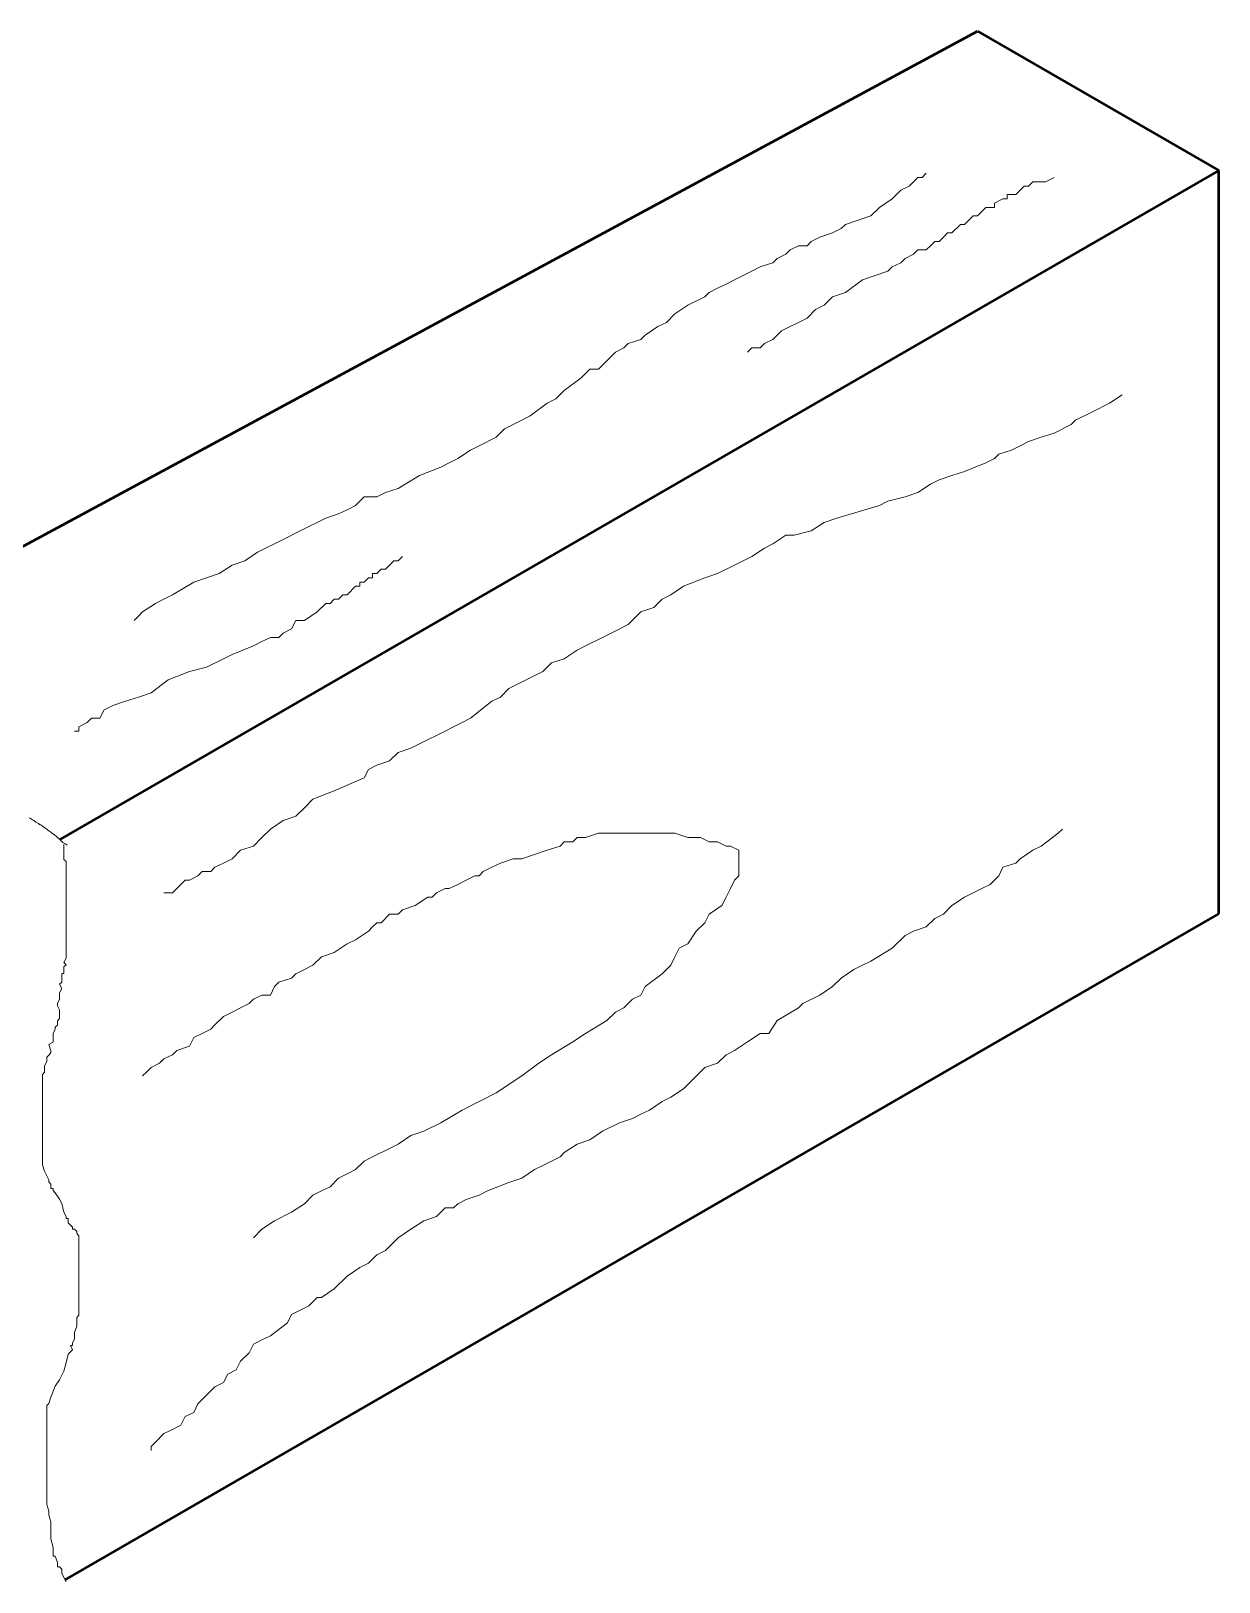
# Model space of a CAD drawing. Header units: millimetres. Extents: x -6.9 to 52, y 0 to 49.
# Drawn here: x 26.41 to 51.96, y 15.63 to 49 of the extents above; entities that cross this region are included whole.
import ezdxf

# ---------------------------------------------------------------- set-up
doc = ezdxf.new("R2010")
doc.units = ezdxf.units.MM
doc.layers.get('0').update_dxf_attribs({"lineweight": 50, "true_color": 0xffffff})
for name, color, linetype, lineweight, true_color in [('layer 1', 7, 'Continuous', 0, 0x000000), ('layer 2', 7, 'Continuous', 0, 0x000000), ('layer 3', 7, 'Continuous', 0, 0x000000)]:
    doc.layers.add(name, color=color, linetype=linetype, lineweight=lineweight, true_color=true_color)

msp = doc.modelspace()

# ---------------------------------------------------------------- linework, layer by layer
for p, q in [((21.078, 35.126), (46.765, 49)), ((46.765, 49), (51.962, 46)), ((51.962, 46), (27.024, 31.602)), ((51.962, 30), (51.962, 46)), ((27.139, 15.669), (51.962, 30))]:
    msp.add_line(p, q)
at = {"layer": 'layer 1'}
for p, q in [((26.372, 32.07), (26.416, 32.043)), ((26.416, 32.043), (26.442, 32.026)), ((26.442, 32.026), (26.469, 32.008)), ((26.469, 32.008), (26.513, 31.973)), ((26.513, 31.973), (26.539, 31.964)), ((26.539, 31.964), (26.565, 31.946)), ((26.565, 31.946), (26.592, 31.929)), ((26.592, 31.929), (26.618, 31.92)), ((26.618, 31.92), (26.636, 31.902)), ((26.636, 31.902), (26.654, 31.893)), ((26.654, 31.893), (26.671, 31.885)), ((26.671, 31.885), (26.715, 31.849)), ((26.715, 31.849), (26.742, 31.832)), ((26.742, 31.832), (26.768, 31.805)), ((26.768, 31.805), (26.803, 31.779)), ((26.803, 31.779), (26.839, 31.752)), ((26.839, 31.752), (26.874, 31.726)), ((26.874, 31.726), (26.909, 31.7)), ((26.909, 31.7), (26.953, 31.664)), ((26.953, 31.664), (27.024, 31.603)), ((27.024, 31.603), (27.094, 31.541)), ((27.094, 31.541), (27.147, 31.506)), ((27.147, 31.506), (27.182, 31.479))]:
    msp.add_line(p, q, dxfattribs=at)
at = {"layer": 'layer 2'}
for p, q in [((27.115, 31.498), (27.115, 31.452)), ((27.115, 31.452), (27.115, 31.406)), ((27.115, 31.406), (27.115, 31.313)), ((27.115, 31.313), (27.115, 31.22)), ((27.115, 31.22), (27.115, 31.174)), ((27.115, 31.174), (27.161, 31.128)), ((27.161, 31.128), (27.161, 31.035)), ((27.161, 31.035), (27.161, 30.989)), ((27.161, 30.989), (27.161, 30.943)), ((27.161, 30.943), (27.161, 30.897)), ((27.161, 30.897), (27.161, 30.85)), ((27.161, 30.85), (27.161, 30.804)), ((27.161, 30.804), (27.161, 30.758)), ((27.161, 30.758), (27.161, 30.711)), ((27.161, 30.711), (27.161, 30.665)), ((27.161, 30.665), (27.161, 30.619)), ((27.161, 30.619), (27.161, 30.573)), ((27.161, 30.573), (27.161, 30.48)), ((27.161, 30.48), (27.161, 30.387)), ((27.161, 30.387), (27.161, 30.341)), ((27.161, 30.341), (27.161, 30.249)), ((27.161, 30.249), (27.161, 30.156)), ((27.161, 30.156), (27.161, 30.11)), ((27.161, 30.11), (27.161, 30.064)), ((27.161, 30.064), (27.161, 29.971)), ((27.161, 29.971), (27.161, 29.925)), ((27.161, 29.925), (27.161, 29.878)), ((27.161, 29.878), (27.161, 29.832)), ((27.161, 29.832), (27.161, 29.786)), ((27.161, 29.786), (27.161, 29.74)), ((27.161, 29.74), (27.161, 29.693)), ((27.161, 29.693), (27.161, 29.647)), ((27.161, 29.647), (27.161, 29.601)), ((27.161, 29.601), (27.161, 29.555)), ((27.161, 29.555), (27.161, 29.508)), ((27.161, 29.508), (27.161, 29.462)), ((27.161, 29.462), (27.161, 29.416)), ((27.161, 29.416), (27.161, 29.369)), ((27.161, 29.046), (27.115, 28.953)), ((27.161, 29.369), (27.161, 29.323)), ((27.161, 29.323), (27.161, 29.277)), ((27.161, 29.277), (27.161, 29.231)), ((27.161, 29.231), (27.161, 29.138)), ((27.161, 29.138), (27.161, 29.092)), ((27.161, 29.092), (27.161, 29.046)), ((27.115, 28.722), (27.069, 28.722)), ((27.069, 28.722), (27.069, 28.675)), ((27.115, 28.953), (27.161, 28.907)), ((27.161, 28.907), (27.115, 28.86)), ((27.115, 28.86), (27.115, 28.814)), ((27.115, 28.814), (27.115, 28.768)), ((27.115, 28.768), (27.115, 28.722)), ((27.069, 28.536), (27.022, 28.49)), ((27.022, 28.49), (27.069, 28.398)), ((27.069, 28.398), (27.022, 28.305)), ((27.069, 28.675), (27.069, 28.629)), ((27.069, 28.629), (27.069, 28.536)), ((27.022, 28.166), (26.976, 28.074)), ((26.976, 28.074), (26.976, 28.027)), ((27.022, 28.305), (27.022, 28.259)), ((27.022, 28.259), (27.022, 28.166)), ((26.976, 28.027), (27.022, 27.935)), ((27.022, 27.75), (26.976, 27.704)), ((26.976, 27.704), (26.976, 27.657)), ((27.022, 27.935), (27.022, 27.842)), ((27.022, 27.842), (27.022, 27.796)), ((27.022, 27.796), (27.022, 27.75)), ((26.93, 27.518), (26.884, 27.426)), ((26.884, 27.426), (26.884, 27.38)), ((26.884, 27.38), (26.884, 27.333)), ((26.976, 27.611), (26.93, 27.565)), ((26.93, 27.565), (26.93, 27.518)), ((26.976, 27.657), (26.976, 27.611)), ((26.884, 27.241), (26.791, 27.194)), ((26.791, 27.194), (26.837, 27.056)), ((26.837, 27.056), (26.837, 27.009)), ((26.884, 27.333), (26.884, 27.241)), ((26.745, 26.824), (26.698, 26.732)), ((26.698, 26.732), (26.698, 26.685)), ((26.791, 26.963), (26.745, 26.917)), ((26.745, 26.917), (26.745, 26.824)), ((26.837, 27.009), (26.791, 26.963)), ((26.698, 26.593), (26.652, 26.547)), ((26.652, 26.547), (26.652, 26.5)), ((26.652, 26.5), (26.652, 26.454)), ((26.652, 26.454), (26.652, 26.408)), ((26.652, 26.408), (26.652, 26.315)), ((26.698, 26.685), (26.698, 26.593)), ((26.652, 26.315), (26.652, 26.223)), ((26.652, 26.223), (26.652, 26.176)), ((26.652, 26.176), (26.652, 26.13)), ((26.652, 26.13), (26.652, 26.084)), ((26.652, 26.084), (26.652, 26.038)), ((26.652, 26.038), (26.652, 25.899)), ((26.652, 25.899), (26.652, 25.806)), ((26.652, 25.806), (26.652, 25.714)), ((26.652, 25.714), (26.652, 25.575)), ((26.652, 25.575), (26.652, 25.436)), ((26.652, 25.436), (26.652, 25.343)), ((26.652, 25.343), (26.652, 25.251)), ((26.652, 25.251), (26.652, 25.205)), ((26.652, 25.205), (26.652, 25.112)), ((26.652, 25.112), (26.652, 25.02)), ((26.652, 25.02), (26.652, 24.973)), ((26.652, 24.973), (26.652, 24.881)), ((26.652, 24.881), (26.652, 24.834)), ((26.652, 24.834), (26.652, 24.788)), ((26.652, 24.788), (26.652, 24.742)), ((26.652, 24.742), (26.652, 24.696)), ((26.652, 24.696), (26.652, 24.649)), ((26.652, 24.649), (26.652, 24.603)), ((26.652, 24.603), (26.698, 24.464)), ((26.698, 24.464), (26.791, 24.279)), ((26.791, 24.279), (26.791, 24.233)), ((26.791, 24.233), (26.837, 24.187)), ((26.837, 24.187), (26.837, 24.14)), ((26.837, 24.14), (26.837, 24.094)), ((26.837, 24.094), (26.884, 24.094)), ((26.884, 24.094), (26.884, 24.048)), ((26.884, 24.048), (26.93, 24.001)), ((26.93, 24.001), (27.022, 23.863)), ((27.022, 23.863), (27.069, 23.77)), ((27.069, 23.77), (27.115, 23.585)), ((27.115, 23.585), (27.161, 23.492)), ((27.161, 23.492), (27.161, 23.446)), ((27.161, 23.446), (27.207, 23.446)), ((27.207, 23.446), (27.207, 23.4)), ((27.207, 23.4), (27.207, 23.354)), ((27.207, 23.354), (27.254, 23.307)), ((27.254, 23.307), (27.3, 23.261)), ((27.3, 23.261), (27.3, 23.215)), ((27.3, 23.215), (27.346, 23.215)), ((27.346, 23.215), (27.393, 23.169)), ((27.393, 23.169), (27.393, 23.122)), ((27.393, 23.122), (27.439, 23.076)), ((27.439, 23.076), (27.439, 22.983)), ((27.439, 22.983), (27.439, 22.891)), ((27.439, 22.891), (27.439, 22.706)), ((27.439, 22.706), (27.439, 22.521)), ((27.439, 22.521), (27.439, 22.382)), ((27.439, 22.382), (27.439, 22.336)), ((27.439, 22.336), (27.439, 22.289)), ((27.439, 22.289), (27.439, 22.243)), ((27.439, 22.243), (27.439, 22.197)), ((27.439, 22.197), (27.439, 22.104)), ((27.439, 22.104), (27.439, 21.965)), ((27.439, 21.965), (27.439, 21.827)), ((27.439, 21.827), (27.439, 21.688)), ((27.439, 21.364), (27.393, 21.317)), ((27.439, 21.688), (27.439, 21.503)), ((27.439, 21.503), (27.439, 21.456)), ((27.439, 21.456), (27.439, 21.364)), ((27.393, 21.132), (27.346, 20.994)), ((27.393, 21.317), (27.393, 21.132)), ((27.3, 20.716), (27.254, 20.716)), ((27.254, 20.716), (27.3, 20.623)), ((27.346, 20.855), (27.3, 20.762)), ((27.3, 20.762), (27.3, 20.716)), ((27.346, 20.994), (27.346, 20.855)), ((27.207, 20.531), (27.161, 20.346)), ((27.3, 20.623), (27.207, 20.531)), ((27.115, 20.161), (27.022, 19.976)), ((27.161, 20.346), (27.115, 20.161)), ((26.93, 19.837), (26.837, 19.605)), ((27.022, 19.976), (26.93, 19.837)), ((26.791, 19.466), (26.745, 19.42)), ((26.745, 19.42), (26.745, 19.328)), ((26.837, 19.605), (26.791, 19.466)), ((26.745, 19.328), (26.745, 19.143)), ((26.745, 19.143), (26.745, 18.957)), ((26.745, 18.957), (26.745, 18.772)), ((26.745, 18.772), (26.745, 18.634)), ((26.745, 18.634), (26.745, 18.402)), ((26.745, 18.402), (26.745, 18.263)), ((26.745, 18.263), (26.745, 18.171)), ((26.745, 18.171), (26.745, 18.078)), ((26.745, 18.078), (26.745, 17.986)), ((26.745, 17.986), (26.745, 17.939)), ((26.745, 17.939), (26.745, 17.801)), ((26.745, 17.801), (26.745, 17.708)), ((26.745, 17.708), (26.745, 17.569)), ((26.745, 17.569), (26.745, 17.43)), ((26.745, 17.43), (26.745, 17.384)), ((26.745, 17.384), (26.745, 17.338)), ((26.745, 17.338), (26.745, 17.292)), ((26.745, 17.292), (26.791, 17.153)), ((26.791, 17.153), (26.791, 17.06)), ((26.791, 17.06), (26.837, 16.921)), ((26.837, 16.921), (26.837, 16.829)), ((26.837, 16.829), (26.837, 16.69)), ((26.837, 16.69), (26.837, 16.551)), ((26.837, 16.551), (26.884, 16.366)), ((26.884, 16.366), (26.884, 16.227)), ((26.884, 16.227), (26.884, 16.181)), ((26.884, 16.181), (26.93, 16.181)), ((26.93, 16.181), (26.976, 16.042)), ((26.976, 16.042), (26.976, 15.996)), ((26.976, 15.996), (26.976, 15.95)), ((26.976, 15.95), (27.022, 15.95)), ((27.022, 15.95), (27.069, 15.903)), ((27.069, 15.903), (27.069, 15.857)), ((27.069, 15.857), (27.069, 15.811)), ((27.069, 15.811), (27.161, 15.626))]:
    msp.add_line(p, q, dxfattribs=at)
at = {"layer": 'layer 3'}
for p, q in [((45.3, 45.663), (45.483, 45.847)), ((45.483, 45.847), (45.574, 45.847)), ((45.574, 45.847), (45.666, 45.938)), ((47.865, 45.663), (47.957, 45.755)), ((47.957, 45.755), (48.048, 45.755)), ((48.048, 45.755), (48.14, 45.755)), ((48.14, 45.755), (48.232, 45.755)), ((48.232, 45.755), (48.415, 45.847)), ((44.933, 45.388), (45.116, 45.572)), ((45.116, 45.572), (45.3, 45.663)), ((47.407, 45.388), (47.407, 45.48)), ((47.407, 45.48), (47.59, 45.48)), ((47.59, 45.48), (47.682, 45.572)), ((47.682, 45.572), (47.773, 45.663)), ((47.773, 45.663), (47.865, 45.663)), ((44.475, 45.022), (44.658, 45.205)), ((44.658, 45.205), (44.933, 45.388)), ((46.766, 45.022), (46.857, 45.114)), ((46.857, 45.114), (46.949, 45.205)), ((46.949, 45.205), (47.132, 45.205)), ((47.132, 45.297), (47.315, 45.388)), ((47.132, 45.205), (47.132, 45.297)), ((47.315, 45.388), (47.407, 45.388)), ((43.65, 44.656), (43.834, 44.747)), ((43.834, 44.747), (43.925, 44.839)), ((43.925, 44.839), (44.2, 44.93)), ((44.2, 44.93), (44.475, 45.022)), ((46.216, 44.656), (46.399, 44.839)), ((46.399, 44.839), (46.491, 44.839)), ((46.491, 44.839), (46.582, 44.93)), ((46.582, 44.93), (46.674, 45.022)), ((46.674, 45.022), (46.766, 45.022)), ((43.101, 44.381), (43.192, 44.472)), ((43.192, 44.472), (43.376, 44.564)), ((43.376, 44.564), (43.65, 44.656)), ((45.758, 44.381), (45.849, 44.472)), ((45.849, 44.472), (45.941, 44.472)), ((45.941, 44.472), (46.033, 44.564)), ((46.033, 44.564), (46.124, 44.656)), ((46.124, 44.656), (46.216, 44.656)), ((42.368, 44.014), (42.459, 44.106)), ((42.459, 44.106), (42.643, 44.197)), ((42.643, 44.197), (42.734, 44.289)), ((42.734, 44.289), (42.917, 44.381)), ((42.917, 44.381), (43.101, 44.381)), ((45.116, 44.014), (45.208, 44.106)), ((45.208, 44.106), (45.391, 44.197)), ((45.391, 44.197), (45.483, 44.289)), ((45.483, 44.289), (45.666, 44.289)), ((45.666, 44.289), (45.758, 44.381)), ((41.543, 43.648), (41.726, 43.739)), ((41.726, 43.739), (41.91, 43.831)), ((41.91, 43.831), (42.093, 43.923)), ((42.093, 43.923), (42.368, 44.014)), ((44.292, 43.648), (44.567, 43.739)), ((44.567, 43.739), (44.842, 43.831)), ((44.842, 43.831), (44.933, 43.923)), ((44.933, 43.923), (45.116, 44.014)), ((40.993, 43.373), (41.177, 43.464)), ((41.177, 43.464), (41.36, 43.556)), ((41.36, 43.556), (41.543, 43.648)), ((43.925, 43.373), (44.292, 43.648)), ((40.26, 42.915), (40.535, 43.098)), ((40.535, 43.098), (40.902, 43.281)), ((40.902, 43.281), (40.993, 43.373)), ((43.284, 43.006), (43.467, 43.098)), ((43.467, 43.098), (43.65, 43.281)), ((43.65, 43.281), (43.925, 43.373)), ((39.894, 42.64), (40.077, 42.731)), ((40.077, 42.731), (40.26, 42.915)), ((42.734, 42.64), (42.917, 42.731)), ((42.917, 42.731), (43.101, 42.823)), ((43.101, 42.823), (43.284, 43.006)), ((39.527, 42.365), (39.619, 42.457)), ((39.619, 42.457), (39.894, 42.64)), ((42.368, 42.365), (42.459, 42.457)), ((42.459, 42.457), (42.551, 42.548)), ((42.551, 42.548), (42.734, 42.64)), ((38.611, 41.724), (38.978, 42.09)), ((38.978, 42.09), (39.161, 42.182)), ((39.161, 42.182), (39.253, 42.273)), ((39.253, 42.273), (39.527, 42.365)), ((41.818, 42.09), (41.91, 42.182)), ((41.91, 42.182), (42.093, 42.182)), ((42.093, 42.182), (42.184, 42.273)), ((42.184, 42.273), (42.368, 42.365)), ((38.245, 41.54), (38.428, 41.724)), ((38.428, 41.724), (38.611, 41.724)), ((37.878, 41.265), (38.245, 41.54)), ((37.512, 40.991), (37.695, 41.082)), ((37.695, 41.082), (37.878, 41.265)), ((49.606, 40.991), (49.881, 41.174)), ((37.145, 40.716), (37.512, 40.991)), ((48.873, 40.624), (49.239, 40.807)), ((49.239, 40.807), (49.606, 40.991)), ((36.412, 40.258), (36.595, 40.441)), ((36.595, 40.441), (36.962, 40.624)), ((36.962, 40.624), (37.145, 40.716)), ((48.415, 40.349), (48.781, 40.533)), ((48.781, 40.533), (48.873, 40.624)), ((35.863, 39.983), (36.046, 40.074)), ((36.046, 40.074), (36.412, 40.258)), ((47.499, 39.983), (47.682, 40.074)), ((47.682, 40.074), (47.865, 40.166)), ((47.865, 40.166), (48.14, 40.258)), ((48.14, 40.258), (48.415, 40.349)), ((35.404, 39.708), (35.588, 39.8)), ((35.588, 39.8), (35.863, 39.983)), ((46.949, 39.708), (47.132, 39.8)), ((47.132, 39.8), (47.224, 39.891)), ((47.224, 39.891), (47.499, 39.983)), ((34.305, 39.158), (34.763, 39.433)), ((34.763, 39.433), (35.221, 39.616)), ((35.221, 39.616), (35.404, 39.708)), ((45.941, 39.341), (46.216, 39.433)), ((46.216, 39.433), (46.491, 39.525)), ((46.491, 39.525), (46.949, 39.708)), ((33.847, 38.975), (34.03, 39.067)), ((34.03, 39.067), (34.305, 39.158)), ((45.208, 38.975), (45.483, 39.067)), ((45.483, 39.067), (45.758, 39.25)), ((45.758, 39.25), (45.941, 39.341)), ((33.205, 38.7), (33.389, 38.792)), ((33.389, 38.792), (33.572, 38.975)), ((33.572, 38.975), (33.847, 38.975)), ((43.742, 38.517), (44.658, 38.792)), ((44.658, 38.792), (44.842, 38.883)), ((44.842, 38.883), (45.208, 38.975)), ((32.198, 38.242), (32.747, 38.517)), ((32.747, 38.517), (33.022, 38.608)), ((33.022, 38.608), (33.205, 38.7)), ((43.192, 38.242), (43.467, 38.425)), ((43.467, 38.425), (43.742, 38.517)), ((31.281, 37.784), (31.831, 38.059)), ((31.831, 38.059), (32.198, 38.242)), ((42.368, 37.967), (42.643, 38.15)), ((42.643, 38.15), (42.826, 38.15)), ((42.826, 38.15), (43.192, 38.242)), ((31.007, 37.601), (31.281, 37.784)), ((41.91, 37.692), (42.184, 37.875)), ((42.184, 37.875), (42.368, 37.967)), ((30.457, 37.326), (30.732, 37.509)), ((30.732, 37.509), (31.007, 37.601)), ((33.847, 37.326), (33.938, 37.417)), ((33.938, 37.417), (34.03, 37.417)), ((34.03, 37.417), (34.213, 37.601)), ((34.213, 37.601), (34.305, 37.601)), ((34.305, 37.601), (34.397, 37.692)), ((41.177, 37.326), (41.543, 37.509)), ((41.543, 37.509), (41.91, 37.692)), ((29.449, 36.868), (29.907, 37.142)), ((29.907, 37.142), (30.182, 37.234)), ((30.182, 37.234), (30.457, 37.326)), ((33.205, 36.868), (33.389, 37.051)), ((33.389, 37.051), (33.48, 37.051)), ((33.48, 37.051), (33.48, 37.142)), ((33.48, 37.142), (33.572, 37.142)), ((33.572, 37.142), (33.664, 37.234)), ((33.664, 37.234), (33.755, 37.234)), ((33.755, 37.234), (33.755, 37.326)), ((33.755, 37.326), (33.847, 37.326)), ((40.169, 36.868), (40.444, 37.051)), ((40.444, 37.051), (40.902, 37.234)), ((40.902, 37.234), (41.177, 37.326)), ((29.082, 36.684), (29.266, 36.776)), ((29.266, 36.776), (29.449, 36.868)), ((32.839, 36.684), (32.931, 36.776)), ((32.931, 36.776), (33.022, 36.776)), ((33.022, 36.776), (33.114, 36.868)), ((33.114, 36.868), (33.205, 36.868)), ((39.802, 36.593), (39.986, 36.776)), ((39.986, 36.776), (40.169, 36.868)), ((28.624, 36.318), (28.716, 36.41)), ((28.716, 36.41), (28.808, 36.501)), ((28.808, 36.501), (29.082, 36.684)), ((32.289, 36.318), (32.564, 36.501)), ((32.564, 36.501), (32.747, 36.684)), ((32.747, 36.684), (32.839, 36.684)), ((39.253, 36.226), (39.527, 36.501)), ((39.527, 36.501), (39.802, 36.593)), ((31.831, 36.043), (32.014, 36.135)), ((32.014, 36.135), (32.106, 36.318)), ((32.106, 36.318), (32.289, 36.318)), ((38.886, 36.043), (39.253, 36.226)), ((30.732, 35.585), (31.19, 35.768)), ((31.19, 35.768), (31.373, 35.86)), ((31.373, 35.86), (31.556, 35.951)), ((31.556, 35.951), (31.74, 35.951)), ((31.74, 35.951), (31.831, 36.043)), ((38.153, 35.677), (38.336, 35.768)), ((38.336, 35.768), (38.703, 35.951)), ((38.703, 35.951), (38.886, 36.043)), ((30.182, 35.31), (30.548, 35.493)), ((30.548, 35.493), (30.732, 35.585)), ((37.42, 35.218), (37.603, 35.402)), ((37.603, 35.402), (37.878, 35.493)), ((37.878, 35.493), (38.153, 35.677)), ((29.357, 35.035), (29.815, 35.218)), ((29.815, 35.218), (30.182, 35.31)), ((36.87, 34.944), (37.42, 35.218)), ((28.716, 34.669), (28.991, 34.76)), ((28.991, 34.76), (29.357, 35.035)), ((36.504, 34.669), (36.687, 34.852)), ((36.687, 34.852), (36.87, 34.944)), ((27.891, 34.211), (27.983, 34.394)), ((27.983, 34.394), (28.166, 34.485)), ((28.166, 34.485), (28.441, 34.577)), ((28.441, 34.577), (28.716, 34.669)), ((35.863, 34.211), (36.321, 34.577)), ((36.321, 34.577), (36.504, 34.669)), ((27.433, 34.027), (27.617, 34.119)), ((27.617, 34.119), (27.708, 34.211)), ((27.708, 34.211), (27.891, 34.211)), ((35.496, 34.027), (35.679, 34.119)), ((35.679, 34.119), (35.863, 34.211)), ((27.342, 33.936), (27.433, 33.936)), ((27.433, 33.936), (27.433, 34.027)), ((34.763, 33.661), (35.313, 33.936)), ((35.313, 33.936), (35.496, 34.027)), ((34.122, 33.294), (34.305, 33.478)), ((34.305, 33.478), (34.58, 33.569)), ((34.58, 33.569), (34.763, 33.661)), ((33.572, 32.928), (33.664, 33.111)), ((33.664, 33.111), (33.847, 33.203)), ((33.847, 33.203), (34.122, 33.294)), ((32.931, 32.653), (33.572, 32.928)), ((32.289, 32.287), (32.472, 32.47)), ((32.472, 32.47), (32.931, 32.653)), ((31.831, 32.012), (32.106, 32.103)), ((32.106, 32.103), (32.289, 32.287)), ((31.373, 31.645), (31.556, 31.828)), ((31.556, 31.828), (31.831, 32.012)), ((38.336, 31.645), (38.611, 31.737)), ((38.611, 31.737), (38.794, 31.737)), ((38.794, 31.737), (38.978, 31.737)), ((38.978, 31.737), (39.161, 31.737)), ((39.161, 31.737), (39.253, 31.737)), ((39.253, 31.737), (39.436, 31.737)), ((39.436, 31.737), (39.711, 31.737)), ((39.711, 31.737), (39.802, 31.737)), ((39.802, 31.737), (39.986, 31.737)), ((39.986, 31.737), (40.077, 31.737)), ((40.077, 31.737), (40.26, 31.737)), ((40.26, 31.737), (40.535, 31.645)), ((48.14, 31.462), (48.506, 31.737)), ((48.506, 31.737), (48.598, 31.828)), ((30.915, 31.37), (31.19, 31.462)), ((31.19, 31.462), (31.373, 31.645)), ((37.512, 31.37), (37.787, 31.462)), ((37.787, 31.462), (37.878, 31.554)), ((37.878, 31.554), (37.97, 31.554)), ((37.97, 31.554), (38.061, 31.554)), ((38.061, 31.554), (38.153, 31.645)), ((38.153, 31.645), (38.336, 31.645)), ((40.535, 31.645), (40.627, 31.645)), ((40.627, 31.645), (40.81, 31.645)), ((40.81, 31.645), (40.993, 31.554)), ((40.993, 31.554), (41.177, 31.554)), ((41.177, 31.554), (41.36, 31.462)), ((41.36, 31.462), (41.451, 31.462)), ((41.451, 31.462), (41.635, 31.37)), ((47.957, 31.37), (48.14, 31.462)), ((30.365, 31.004), (30.548, 31.095)), ((30.548, 31.095), (30.732, 31.187)), ((30.732, 31.187), (30.915, 31.37)), ((36.321, 31.004), (36.504, 31.095)), ((36.504, 31.095), (36.779, 31.187)), ((36.779, 31.187), (36.962, 31.187)), ((36.962, 31.187), (37.237, 31.279)), ((37.237, 31.279), (37.512, 31.37)), ((41.635, 31.37), (41.635, 31.187)), ((41.635, 31.187), (41.635, 31.095)), ((41.635, 31.095), (41.635, 30.821)), ((47.315, 31.004), (47.59, 31.095)), ((47.59, 31.095), (47.682, 31.187)), ((47.682, 31.187), (47.957, 31.37)), ((29.632, 30.637), (29.724, 30.729)), ((29.724, 30.729), (29.815, 30.729)), ((29.815, 30.729), (29.999, 30.821)), ((29.999, 30.821), (30.09, 30.912)), ((30.09, 30.912), (30.274, 30.912)), ((30.274, 30.912), (30.365, 31.004)), ((35.588, 30.637), (35.771, 30.729)), ((35.771, 30.729), (35.954, 30.821)), ((35.954, 30.821), (36.046, 30.821)), ((36.046, 30.821), (36.137, 30.912)), ((36.137, 30.912), (36.321, 31.004)), ((41.543, 30.729), (41.451, 30.546)), ((41.635, 30.821), (41.543, 30.729)), ((47.04, 30.637), (47.224, 30.821)), ((47.224, 30.821), (47.315, 31.004)), ((29.266, 30.454), (29.449, 30.454)), ((29.449, 30.454), (29.541, 30.546)), ((29.541, 30.546), (29.632, 30.637)), ((35.038, 30.362), (35.13, 30.454)), ((35.13, 30.454), (35.313, 30.546)), ((35.313, 30.546), (35.404, 30.546)), ((35.404, 30.546), (35.588, 30.637)), ((41.451, 30.546), (41.36, 30.362)), ((46.491, 30.362), (46.857, 30.546)), ((46.857, 30.546), (47.04, 30.637)), ((34.305, 29.996), (34.397, 30.088)), ((34.397, 30.088), (34.671, 30.179)), ((34.671, 30.179), (34.946, 30.362)), ((34.946, 30.362), (35.038, 30.362)), ((41.268, 30.179), (40.993, 29.996)), ((41.36, 30.362), (41.268, 30.179)), ((46.033, 29.996), (46.216, 30.179)), ((46.216, 30.179), (46.491, 30.362)), ((33.664, 29.629), (33.755, 29.721)), ((33.755, 29.721), (33.847, 29.813)), ((33.847, 29.813), (33.938, 29.813)), ((33.938, 29.813), (34.122, 29.996)), ((34.122, 29.996), (34.305, 29.996)), ((40.902, 29.813), (40.718, 29.629)), ((40.993, 29.996), (40.902, 29.813)), ((45.391, 29.629), (45.666, 29.721)), ((45.666, 29.721), (45.849, 29.904)), ((45.849, 29.904), (46.033, 29.996)), ((33.205, 29.355), (33.389, 29.446)), ((33.389, 29.446), (33.664, 29.629)), ((40.718, 29.629), (40.535, 29.355)), ((44.933, 29.263), (45.208, 29.538)), ((45.208, 29.538), (45.391, 29.629)), ((32.472, 28.896), (32.656, 29.08)), ((32.656, 29.08), (32.931, 29.171)), ((32.931, 29.171), (33.205, 29.355)), ((40.26, 29.08), (40.169, 28.896)), ((40.352, 29.263), (40.26, 29.08)), ((40.535, 29.355), (40.352, 29.263)), ((44.475, 28.988), (44.933, 29.263)), ((32.014, 28.622), (32.106, 28.713)), ((32.106, 28.713), (32.289, 28.805)), ((32.289, 28.805), (32.472, 28.896)), ((39.986, 28.713), (39.619, 28.438)), ((40.169, 28.896), (39.986, 28.713)), ((43.834, 28.622), (44.109, 28.805)), ((44.109, 28.805), (44.292, 28.896)), ((44.292, 28.896), (44.475, 28.988)), ((31.556, 28.255), (31.648, 28.438)), ((31.648, 28.438), (31.74, 28.53)), ((31.74, 28.53), (32.014, 28.622)), ((39.619, 28.438), (39.527, 28.255)), ((43.376, 28.255), (43.65, 28.438)), ((43.65, 28.438), (43.834, 28.622)), ((30.915, 27.98), (31.098, 28.072)), ((31.098, 28.072), (31.19, 28.164)), ((31.19, 28.164), (31.373, 28.255)), ((31.373, 28.255), (31.556, 28.255)), ((39.344, 28.164), (39.161, 27.98)), ((39.527, 28.255), (39.344, 28.164)), ((42.917, 27.98), (43.009, 28.072)), ((43.009, 28.072), (43.376, 28.255)), ((30.365, 27.614), (30.548, 27.797)), ((30.548, 27.797), (30.732, 27.889)), ((30.732, 27.889), (30.915, 27.98)), ((38.794, 27.705), (38.336, 27.431)), ((38.978, 27.889), (38.794, 27.705)), ((39.161, 27.98), (38.978, 27.889)), ((42.276, 27.431), (42.459, 27.705)), ((42.459, 27.705), (42.917, 27.98)), ((29.907, 27.339), (30.09, 27.431)), ((30.09, 27.431), (30.274, 27.522)), ((30.274, 27.522), (30.365, 27.614)), ((38.336, 27.431), (38.061, 27.247)), ((41.818, 27.247), (42.093, 27.431)), ((42.093, 27.431), (42.276, 27.431)), ((29.449, 26.972), (29.541, 27.064)), ((29.541, 27.064), (29.815, 27.156)), ((29.815, 27.156), (29.907, 27.339)), ((38.061, 27.247), (37.603, 26.972)), ((41.36, 26.972), (41.543, 27.064)), ((41.543, 27.064), (41.818, 27.247)), ((28.991, 26.698), (29.174, 26.789)), ((29.174, 26.789), (29.266, 26.881)), ((29.266, 26.881), (29.449, 26.972)), ((37.328, 26.789), (36.962, 26.514)), ((37.603, 26.972), (37.328, 26.789)), ((40.902, 26.698), (41.177, 26.789)), ((41.177, 26.789), (41.36, 26.972)), ((28.808, 26.514), (28.899, 26.606)), ((28.899, 26.606), (28.991, 26.698)), ((36.962, 26.514), (36.412, 26.148)), ((40.444, 26.239), (40.627, 26.423)), ((40.627, 26.423), (40.902, 26.698)), ((36.412, 26.148), (36.046, 25.965)), ((39.986, 25.965), (40.169, 26.056)), ((40.169, 26.056), (40.444, 26.239)), ((35.679, 25.781), (35.221, 25.506)), ((36.046, 25.965), (35.679, 25.781)), ((39.527, 25.69), (39.711, 25.781)), ((39.711, 25.781), (39.986, 25.965)), ((35.221, 25.506), (34.855, 25.323)), ((38.703, 25.323), (39.069, 25.506)), ((39.069, 25.506), (39.344, 25.598)), ((39.344, 25.598), (39.527, 25.69)), ((34.305, 25.048), (34.122, 24.957)), ((34.58, 25.232), (34.305, 25.048)), ((34.855, 25.323), (34.58, 25.232)), ((37.878, 24.865), (38.153, 25.048)), ((38.153, 25.048), (38.428, 25.14)), ((38.428, 25.14), (38.703, 25.323)), ((33.755, 24.773), (33.572, 24.682)), ((34.122, 24.957), (33.755, 24.773)), ((37.42, 24.59), (37.787, 24.773)), ((37.787, 24.773), (37.878, 24.865)), ((33.205, 24.407), (33.022, 24.315)), ((33.389, 24.499), (33.205, 24.407)), ((33.572, 24.682), (33.389, 24.499)), ((36.962, 24.315), (37.237, 24.499)), ((37.237, 24.499), (37.42, 24.59)), ((32.656, 24.041), (32.472, 23.949)), ((32.839, 24.132), (32.656, 24.041)), ((33.022, 24.315), (32.839, 24.132)), ((36.046, 23.949), (36.229, 24.041)), ((36.229, 24.041), (36.687, 24.224)), ((36.687, 24.224), (36.962, 24.315)), ((32.289, 23.766), (32.014, 23.582)), ((32.472, 23.949), (32.289, 23.766)), ((35.496, 23.674), (35.588, 23.766)), ((35.588, 23.766), (35.771, 23.857)), ((35.771, 23.857), (36.046, 23.949)), ((31.648, 23.399), (31.373, 23.216)), ((32.014, 23.582), (31.648, 23.399)), ((34.58, 23.216), (34.855, 23.399)), ((34.855, 23.399), (35.13, 23.491)), ((35.13, 23.491), (35.313, 23.674)), ((35.313, 23.674), (35.496, 23.674)), ((31.373, 23.216), (31.19, 23.033)), ((34.213, 22.941), (34.305, 23.033)), ((34.305, 23.033), (34.58, 23.216)), ((33.847, 22.666), (34.03, 22.758)), ((34.03, 22.758), (34.213, 22.941)), ((33.205, 22.208), (33.48, 22.391)), ((33.48, 22.391), (33.664, 22.483)), ((33.664, 22.483), (33.847, 22.666)), ((32.931, 21.933), (33.205, 22.208)), ((32.381, 21.567), (32.564, 21.75)), ((32.564, 21.75), (32.656, 21.75)), ((32.656, 21.75), (32.931, 21.933)), ((31.923, 21.2), (32.014, 21.383)), ((32.014, 21.383), (32.198, 21.475)), ((32.198, 21.475), (32.381, 21.567)), ((31.556, 20.925), (31.923, 21.2)), ((31.098, 20.559), (31.19, 20.742)), ((31.19, 20.742), (31.373, 20.834)), ((31.373, 20.834), (31.556, 20.925)), ((30.823, 20.192), (30.915, 20.376)), ((30.915, 20.376), (31.098, 20.559)), ((30.548, 19.917), (30.64, 20.101)), ((30.64, 20.101), (30.823, 20.192)), ((30.182, 19.643), (30.365, 19.826)), ((30.365, 19.826), (30.548, 19.917)), ((29.907, 19.276), (29.999, 19.459)), ((29.999, 19.459), (30.182, 19.643)), ((29.632, 19.001), (29.724, 19.185)), ((29.724, 19.185), (29.907, 19.276)), ((29.082, 18.635), (29.266, 18.818)), ((29.266, 18.818), (29.449, 18.91)), ((29.449, 18.91), (29.632, 19.001)), ((28.991, 18.543), (29.082, 18.635)), ((28.991, 18.452), (28.991, 18.543))]:
    msp.add_line(p, q, dxfattribs=at)

doc.saveas('drawing.dxf')
